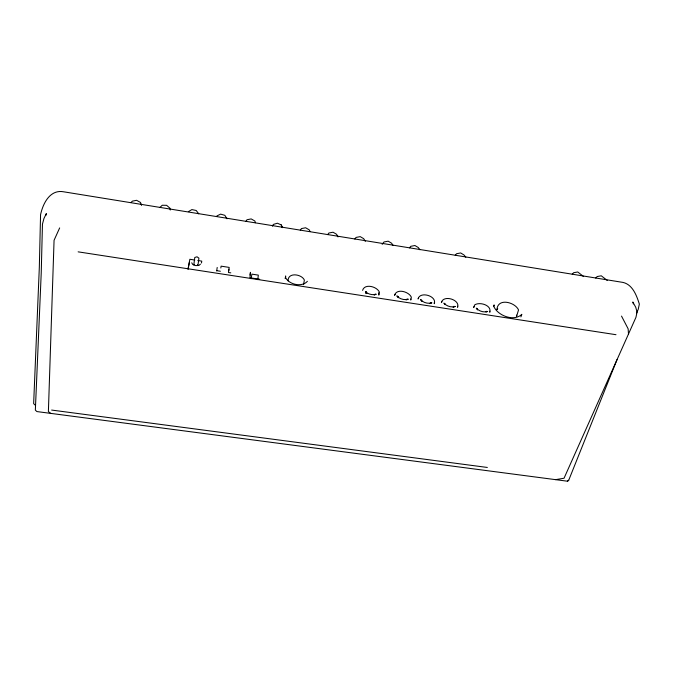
<?xml version="1.0" encoding="UTF-8"?>
<svg xmlns="http://www.w3.org/2000/svg" width="673" height="673" viewBox="0 0 673 673"><rect width="100%" height="100%" fill="white"/><g stroke="black" fill="none" stroke-linecap="round" stroke-linejoin="round"><path stroke-width="1.01" d="M444.962 304.238L444.962 303.624M434.287 302.589L434.262 303.7C437.156 295.901 419.859 290.929 418.042 298.972L418.648 298.038M421.618 300.015L421.878 301.294L420.457 299.502C423.132 302.673 427.944 304.045 431.898 302.833L429.736 303.582L430.678 302.648M410.833 298.963L410.766 300.065L411.338 297.188C408.957 291.628 396.557 288.027 394.529 295.329L395.177 294.395M516.662 315.09L516.578 316.403L518.53 309.942C515.131 302.152 497.591 297.483 496.926 309.698L497.726 308.629M398.113 296.372L398.315 297.651L396.851 295.851C399.484 299.081 404.347 300.368 408.301 299.191L406.896 299.695M303.616 283.67L303.523 284.713L304.364 280.044C301.79 274.062 287.733 271.942 288.086 280.893M228.778 270.639L229.173 267.4L221.106 266.146L220.837 268.005M201.505 262.992L201.757 261.124L197.786 260.51M216.698 270.925L217.202 267.442M228.887 269.25L228.484 272.498L230.797 272.851M249.994 275.089L250.457 272.329L249.986 277.772L259.677 279.261M251.122 278.723L251.904 274.13L258.323 275.122L257.801 279.682M285.15 278.672L285.68 275.947L285.503 277.394C288.885 284.645 301.975 287.539 307.401 281.314M189.416 262.159L188.036 269.225L189.853 259.273L194.808 260.047M362.587 290.383C364.598 283.165 377.2 286.547 379.446 292.25L378.849 295.136L378.546 292.856M365.658 293.462L366.171 291.434L366.844 293.369L365.54 291.846C368.417 294.278 372.606 295.346 376.241 294.236L374.196 295.01L375.256 294.084M45.857 215.461L46.353 213.577L43.955 218.464L42.458 224.143L41.23 273.002L35.349 410.109L36.88 411.565L567.448 481.212L568.685 480.32L617.04 359.584M493.553 306.627L494.142 304.911L493.948 306.728C498.087 315.847 514.189 321.829 521.836 314.333L520.894 316.907M636.523 313.138L638.223 309.336L639.35 304.095C636.658 295.59 632.687 284.629 622.996 282.416L63.573 191.788C49.953 189.248 42.912 203.599 40.565 214.704L39.32 267.484L33.65 403.64L35.534 405.474M59.661 227.911L54.067 240.286L48.389 411.556L50.668 413.373M485.965 311.767L486.226 311.237M474.12 306.627L473.624 307.578L474.701 304.886C479.622 301.571 491.98 305.18 489.801 312.272L489.717 311.162M272.422 226.162L273.339 224.437L277.385 223.209L281.264 224.925L282.34 227.651M454.014 306.257L453.131 307.199L455.335 306.459C451.381 307.696 446.611 306.249 443.911 303.128L444.819 304.314M441.959 301.647L441.395 302.589C443.204 294.496 460.399 299.62 457.598 307.3L457.573 306.19M407.182 299.022L406.189 299.948M245.881 221.367L246.983 219.743L251.164 218.918L254.874 221.022L255.471 222.746M300.301 230.183L301.445 228.576L305.626 227.768L309.218 229.838L310.06 231.588M327.684 234.616L328.853 233.026L333.026 232.219L336.567 234.28L337.997 236.921M354.856 239.024L356.051 237.434L360.215 236.635L363.706 238.679L365.313 241.338M382.163 244.333L383.997 241.969L388.161 241.178L391.585 243.205L393.082 245.435M409.521 247.874L410.766 246.318L414.921 245.519L418.303 247.538L419.935 249.784M455.242 255.286L456.521 253.738L460.677 252.955L463.958 254.949L465.834 257.221M572.235 274.239L573.615 272.733L577.737 271.976L583.626 276.578M595.748 278.042L597.144 276.553L601.258 275.795L607.239 280.397M130.999 202.581L132.379 201.143L136.585 200.302L140.531 202.472L141.549 205.383M160.073 207.309L162.235 205.248L166.626 205.324L169.924 208.176L170.261 210.043M200.445 264.127L198.905 265.448L195.7 265.608L192.73 264.497L191.746 262.781M194.531 264.38L193.79 265.002L194.766 257.49L197.021 256.8L198.905 258.129L197.912 265.642L197.441 264.834M567.448 481.212L568.727 480.219M188.347 211.659L191.889 209.589L196.205 210.489L198.745 213.829M216.874 215.924L220.626 214.132L224.832 215.326L227.003 218.801M486.158 311.936L487.673 311.456C483.727 312.735 479.016 311.178 476.274 308.141L477.561 309.9L477.191 308.613M555.553 479.656L564.041 478.234L635.935 317.37L637.062 312.121L635.741 307.275L632.83 302L633.36 303.927M51.644 410.067L487.336 467.457M216.731 270.681L220.382 271.244M78.135 251.845L615.988 334.7M621.524 316.091L628.136 328.828L628.506 334.296M281.264 224.925L282.231 227.407"/></g></svg>
